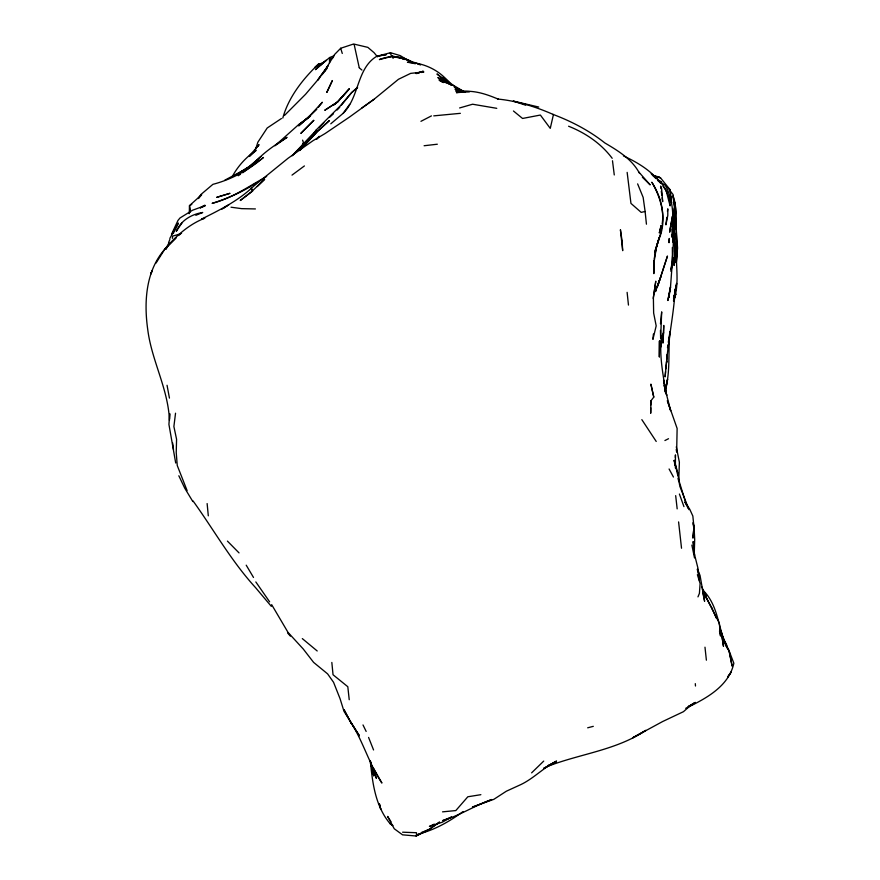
<?xml version="1.0" encoding="UTF-8"?>
<svg xmlns="http://www.w3.org/2000/svg" width="880" height="880" viewBox="0 0 880 880"><rect width="100%" height="100%" fill="white"/><g stroke="black" fill="none" stroke-linecap="round" stroke-linejoin="round"><path stroke-width="1.32" d="M675.4 468.061L675.444 454.894L675.356 457.523M653.895 263.175L653.851 273.636L653.928 260.502L653.895 263.175L656.447 247.082L660.22 234.597M650.749 407.803L650.705 413.27L650.925 400.796M650.771 405.064L650.815 400.961L653.774 397.122L650.925 384.307L653.774 397.122M169.653 419.001L169.719 413.655L168.927 424.413L175.703 463.012M189.321 213.642L189.442 205.755L191.796 204.38M675.653 261.173L675.752 254.595M699.49 580.91L697.895 567.974L694.265 553.542L694.694 539.429L694.034 526.361L693.033 522.544M653.268 298.54L655.787 281.182L653.378 297.264L653.642 313.038L656.183 325.864L652.927 339.372L653.422 333.971M673.585 223.487L674.355 207.603L673.64 219.494M672.738 215.765L672.881 213.125C671.484 230.637 677.644 248.083 674.036 265.474L675.323 236.412L673.706 222.123M334.422 55.594L329.615 57.552L329.516 62.909M667.062 354.398L666.567 362.494C668.514 337.821 673.849 313.643 675.268 288.926L674.575 292.941M672.782 242.143L673.398 234.201L672.199 226.468M665.533 371.569L665.104 376.871L666.633 361.207L665.742 368.918M666.809 217.404L665.907 224.84L667.788 215.49L667.788 208.824L667.447 211.354M676.478 261.591L677.347 251.515M693.66 530.288L692.923 538.12L694.034 526.361M660.44 347.402L660.979 342.089M661.375 338.107L661.65 335.445C659.032 353.925 662.684 372.02 665.456 390.181L663.564 379.951L666.721 395.384L664.136 385.231L670.648 410.718L667.359 400.653L677.127 428.439L676.654 452.078L676.236 449.493M660.473 323.818L661.683 311.872L660.627 338.239L660.451 330.385M676.335 249.271L677.215 241.296C674.146 261.14 680.691 281.831 673.53 301.136M172.392 238.37L172.656 236.093L180.444 233.882M676.203 262.405L677.567 248.105L675.367 216.469M282.799 118.063C288.53 97.086 303.094 78.716 318.681 63.921L322.674 63.261M175.538 413.204L173.888 426.514L176.583 439.329L176.231 452.507L177.254 465.509L187.11 490.611M190.091 212.278L190.421 209.627L189.519 205.832M673.64 228.668C675.114 217.877 677.314 206.294 672.925 195.877L674.575 207.141L673.123 194.612L669.174 189.596M673.651 223.729L674.014 221.177M671.077 269.951C672.463 256.531 674.696 242.352 672.023 229.097M667.491 347.655L667.898 344.982M668.305 342.32L670.01 331.573C667.81 351.582 670.857 372.24 664.785 391.732M660.649 233.464L661.727 226.776M662.156 224.103C664.433 209.462 659.681 194.524 651.827 182.215C661.287 198.33 666.468 217.998 660.154 236.192C657.129 243.562 655.369 251.306 654.181 259.16M673.662 298.298L674.113 295.614M665.533 391.215L667.579 379.335L665.027 390.621M673.772 298.265L676.61 283.426L673.695 300.586M660.561 347.479L663.575 332.552L663.773 325.413L662.959 343.079L663.575 332.552L661.221 341.176M670.945 271.403L673.761 257.73L671.011 268.785M673.541 298.375L674.069 295.933M674.597 293.491L676.181 286.143L673.508 300.652M655.908 289.839L655.479 291.676L660.803 276.683L656.117 288.926M660.561 277.123L667.469 256.025L657.723 286.066L660.209 278.366M255.398 149.919L257.873 142.186L267.212 127.985L281.435 118.514M168.553 242.682L169.884 239.426M673.695 300.113L675.851 293.964L673.695 300.047M697.961 596.882L699.413 593.395L700.117 583.506L697.389 574.684M316.052 130.515L292.094 155.771L302.28 145.508L303.523 142.692L302.588 140.129M302.28 145.508L303.534 142.692M390.049 53.614L390.467 52.712L400.268 55.627L406.406 59.4M190.421 209.627L188.925 213.521M171.49 234.322L177.98 220.451L179.993 217.987L192.522 210.243L205.392 205.524L201.806 207.394M165.946 249.051L168.916 242.869M173.239 233.508L178.365 223.069L169.851 238.392M166.551 248.083L167.75 245.674L166.034 249.018M326.062 60.225L315.403 69.652L329.615 57.552M232.485 176.187C238.106 165.902 246.257 156.948 256.113 150.403L249.535 156.475M324.819 71.214L328.163 65.472L317.889 80.047L319.561 77.924M156.035 263.065L164.956 248.908C175.802 236.17 189.09 224.18 204.809 218.196L201.63 219.043C220.055 209.803 238.733 200.585 253.737 186.109L288.145 158.202L313.005 140.69L325.094 133.551L349.536 117.029L374.011 99.308L398.442 79.299L410.663 73.37L423.874 71.951L421.41 72.49M164.329 249.744C145.618 271.579 143.891 302.412 147.752 329.659C151.668 360.756 168.201 388.784 169.455 420.376M357.434 87.384L351.604 92.62L340.186 105.963L316.514 129.646L313.72 133.727L304.128 143.495M182.039 222.794L176.275 231.33C180.961 220.418 191.389 214.302 202.708 212.476L195.811 215.325M313.72 133.727L316.514 129.646M198.209 198.363L201.124 194.315L212.905 184.338C231.616 179.454 248.82 169.994 263.483 157.454L242.748 172.744M349.668 104.335L343.233 113.234L330.781 123.816M318.362 107.305L322.333 102.234L310.816 114.664L298.661 125.873L303.578 121.781M322.069 74.745L327.085 68.387M341.407 105.182L351.604 92.62L357.599 87.56M198.484 198.55L201.674 194.7L189.486 205.634M249.315 155.98L258.599 145.266L256.223 147.719M376.959 56.221L386.122 54.659M349.173 88.99L337.854 101.783L324.731 110.286L337.293 102.179L349.173 88.99L337.293 102.179L333.718 104.929L337.7 101.75M299.409 150.425L317.691 131.131L329.417 120.571L317.251 131.692L299.794 150.557M316.756 139.095L319.275 136.312L316.448 139.172M316.778 109.329L305.547 120.142M337.128 110.011L339.812 107.151M377.487 56.837L374.022 52.635L367.851 47.366L353.606 44L340.692 48.268L334.532 54.549L325.996 68.662L317.075 80.762L305.558 94.292L284.405 115.522M256.014 161.106C264.979 151.58 276.001 144.265 287.034 137.357L274.934 145.783L298.144 125.059L310.464 116.05L299.057 124.509L308.891 117.161M318.967 127.633L323.829 122.848M257.213 186.56L264.693 179.223L252.571 190.729M531.619 772.849L543.719 761.09M391.028 821.81L387.607 816.398L394.24 828.751L402.556 834.834L416.064 836L429.077 829.312L439.549 822.041L428.384 830.137L416.515 835.56L416.438 832.711L402.611 832.194M329.637 117.249L333.487 113.74M321.563 64.383L315.304 66.99L318.681 63.921M343.035 113.41L343.233 113.234C359.557 97.108 356.532 68.134 377.036 56.122M258.533 159.269L249.095 166.837L238.733 173.558M260.876 156.629L249.535 166.232L237.149 174.317L250.096 166.661L224.807 180.191M333.509 57.024L329.45 60.247L332.717 58.036M251.471 191.719L240.251 200.508L252.527 191.147L251.262 188.078L252.527 191.147M292.017 175.109L304.403 165.935M463.056 811.569C449.504 821.513 434.456 830.115 418.022 834.13M374.011 99.308L361.922 107.888M221.936 209.176L228.8 204.798M223.718 207.999L226.952 205.832M238.216 175.747L240.482 174.24M178.101 235.565L180.4 234.135M255.937 183.051C242.495 192.049 227.502 198.528 212.102 203.368C232.133 198.198 248.908 186.296 266.673 176.44M688.49 706.552L695.387 702.405L690.943 705.144L683.441 711.689L662.607 721.545L632.764 737.748L645.843 730.334C616.22 750.365 579.601 753.819 546.81 766.7M200.508 207.834L204.853 205.271L200.266 207.856M688.468 706.684L695.332 702.691L688.171 706.552M315.304 66.99L325.644 61.028M178.123 235.147L181.555 233.211M420.948 121.319L431.442 115.896M664.906 440.539L668.514 438.713M416.064 836L428.747 829.642L421.476 832.491M434.313 824.098L429.418 826.441L442.332 822.184L451.594 816.992L442.651 820.622C459.866 815.474 474.936 805.475 491.755 799.524L472.791 807.114M685.707 708.301C705.364 698.918 728.882 686.543 733.843 663.234L729.036 650.65L724.548 642.554M548.152 765.402L556.182 762.091L543.752 768.328L556.578 761.068C543.103 767.789 532.928 779.372 519.057 785.4L506.352 791.208L493.856 799.326L472.472 806.982M416.779 73.304L423.291 71.236L415.514 73.469M459.624 107.954L472.593 104.225L496.76 108.328M411.664 62.117C402.336 55.418 389.73 55.308 379.368 59.587L391.886 56.397L405.317 59.136L391.303 55.737L390.467 52.712L377.465 56.144L386.177 54.659M587.675 727.804L593.296 726.341M637.626 183.876L643.159 197.417L645.106 211.453L641.19 212.377L630.949 203.401L627.154 172.381M416.482 73.59L418.946 73.04M480.865 794.684L467.83 796.774L455.818 810.568L442.53 811.855M460.35 113.333L433.774 115.863M424.105 145.739L437.327 144.221M463.067 92.147L456.434 92.686C470.844 88.814 485.078 93.588 498.278 99.154L497.761 99.044C517.022 100.925 535.788 106.766 553.443 114.565L550.264 128.381L540.375 115.049L522.555 118.459L513.447 110.99M465.718 91.938L469.7 91.619L455.741 90.981L462.539 92.004M255.409 208.934L241.648 208.648L231.022 207.207M415.393 63.745L407.418 62.216C424.402 62.854 440.165 70.411 450.417 84.117L443.146 77.143L456.214 87.78M418.055 64.251L420.706 64.757L406.109 59.532L411.917 62.293L408.397 60.027M653.983 175.978L660.517 177.837L670.175 189.849L671.583 202.807L670.285 197.692M653.356 175.912L660.517 177.837M405.317 59.136L401.346 58.179L405.086 59.521M538.747 107.052L513.304 101.068L525.679 105.204M465.443 92.004L455.048 89.276L462.627 91.916M652.938 175.395L659.56 177.155M552.904 114.367C571.417 121.297 589.314 130.636 604.857 142.956C618.134 150.788 632.126 159.247 639.54 173.371M464.86 91.993L454.322 87.219L463.518 91.762M568.59 126.225L568.634 126.247C585.596 132.99 601.205 143.594 612.183 158.301M657.58 180.345L661.111 181.995M658.174 180.444L661.628 182.072L658.097 180.411M392.513 824.989L390.269 823.867C375.276 806.421 372.416 782.606 370.304 760.562L373.736 775.973L370.161 760.617M623.447 155.892C637.538 162.426 651.453 170.72 660.847 183.381L657.932 180.521M450.89 84.722L437.855 77.539L450.626 84.667M392.414 825.077L390.269 823.867L392.887 825.572M443.091 82.39L439.648 80.454L453.618 85.47L464.783 92.059M443.421 82.379L438.977 79.794L443.619 82.566M661.859 183.029L665.258 185.306C674.036 201.091 673.706 219.604 671.693 237.072L671.572 234.454M451.792 85.316L436.964 73.964L445.83 81.18M726.638 645.304L727.463 648.01M302.313 638.605L317.207 650.98M359.26 67.815L361.933 70.07M340.692 48.268L342.276 53.46M651.189 173.723C661.903 181.302 669.482 192.467 670.12 205.876L666.116 190.553L663.113 186.395M667.678 187.462L670.175 189.849L670.34 192.5M652.102 174.79L655.985 178.607M642.4 177.254L650.155 184.855L638.891 172.106M227.436 541.112L239.03 552.893M287.584 632.918L290.411 636.13M271.337 606.375L255.596 587.675C231.341 561.165 213.895 529.936 193.061 500.962M702.592 589.864C717.431 603.889 718.113 625.218 724.999 643.346L720.28 629.409L724.207 640.761L728.772 650.43L725.461 644.963M269.643 601.843L255.827 581.944M641.839 419.639L656.216 441.452M702.801 590.755L704.88 593.912M685.168 502.238L689.799 509.344L692.846 516.054L694.144 529.023L693.011 523.886M685.025 502.051L686.07 503.712L678.227 478.379L678.612 480.942M271.656 604.626L288.046 632.434L303.215 648.967L313.599 662.376L327.602 673.871L333.564 682.308L340.054 698.676L344.003 711.337L359.425 735.812L350.757 722.282C363.242 741.521 369.039 764.071 381.909 783.035L373.494 768.207M702.383 589.292L706.387 595.826M192.83 501.545L184.767 488.213L178.827 475.772M246.213 565.18L253.506 577.456M669.086 468.985L673.442 477.037M701.877 587.048L706.585 598.334L705.276 595.815L719.312 623.095L720.555 636.075L719.488 630.938M705.276 595.815L712.448 609.037M344.102 709.863L351.384 723.525L344.091 709.852M724.559 642.532L728.134 649.264M666.116 190.553L667.414 193.072M685.124 502.436L688.226 508.464M721.908 635.481L726.638 644.831M669.977 195.217L671.132 197.516L670.021 195.019M363 724.944L366.146 731.423M711.953 608.157L716.298 618.156M697.543 569.228L700.051 575.498L704.605 601.238L702.702 592.229M368.577 737.418L373.56 749.969M679.712 485.98L688.974 509.641M669.944 196.372L671.385 200.156L670.274 196.35M679.404 494.032L683.947 506.627M392.37 56.199L393.107 58.344M354.178 44.55L359.216 67.584M697.257 569.305L699.545 578.226M674.905 462.968L674.289 460.372L674.839 465.531M379.533 804.056L380.732 809.182L379.39 804.045M677.886 475.75L674.289 460.372L677.82 473.077L679.525 484.693M676.302 446.82L679.371 462.22L678.766 480.678M691.878 545.094L694.507 557.909M729.553 653.224L729.036 650.65L732.127 666.105L730.07 655.798M167.046 385.264L169.444 398.112M674.498 250.888L676.137 259.886L674.762 249.601L674.707 262.724L675.169 252.219L673.629 236.654M675.29 226.897L675.741 229.471M672.694 230.197L673.255 234.069M660.957 188.672L660.605 186.087L661.617 188.639L662.673 201.641L662.156 197.747M661.298 191.268L661.815 195.151M172.612 442.849L173.514 449.614M612.491 160.765L614.273 174.955M675.675 495.627L677.171 508.882M678.59 521.917L681.527 548.24M675.444 219.098L676.137 229.493M704.979 647.185L706.387 660.187M349.228 699.71L347.809 686.719L333.036 674.751L331.837 662.442M694.584 555.236L693.154 541.552L694.265 553.542M645.106 211.453L646.437 224.191M627.121 292.347L628.463 305.074M207.13 503.569L208.307 515.823M695.299 683.639L695.486 686.015M676.313 233.387L676.555 240.031M675.961 229.537L676.28 212.487L674.861 202.202L674.795 228.459L674.74 216.062M672.364 247.445L672.452 260.557L670.505 287.034L668.877 297.682L668.866 295.053M659.45 341.044L659.34 356.851L659.45 341.044M669.075 241.483L669.042 242.715L669.262 238.458L669.075 241.483M669.999 229.482L669.669 232.199L672.507 216.051L669.999 229.482M670.505 287.034L667.832 300.476L670.505 287.034M661.111 225.632L659.351 232.815L661.111 225.632M655.446 249.876L654.621 252.637L659.153 237.776L655.446 249.876M731.126 672.155L727.628 677.072L731.126 672.155M332.343 80.586L326.832 92.367L332.343 80.586M151.943 271.326L150.612 274.142L152.207 270.765L151.943 271.326M258.28 145.618L258.852 144.749L258.28 145.618M313.753 120.373L300.982 133.232L313.753 120.373M175.912 237.941L164.956 248.908L175.912 237.941M216.854 197.296L229.801 193.369L216.854 197.296M376.409 778.327L370.48 763.213L376.409 778.327M723.459 646.195L721.094 630.674L723.459 646.195M622.083 240.845L620.422 229.757L622.688 250.657L622.083 240.845"/></g></svg>
